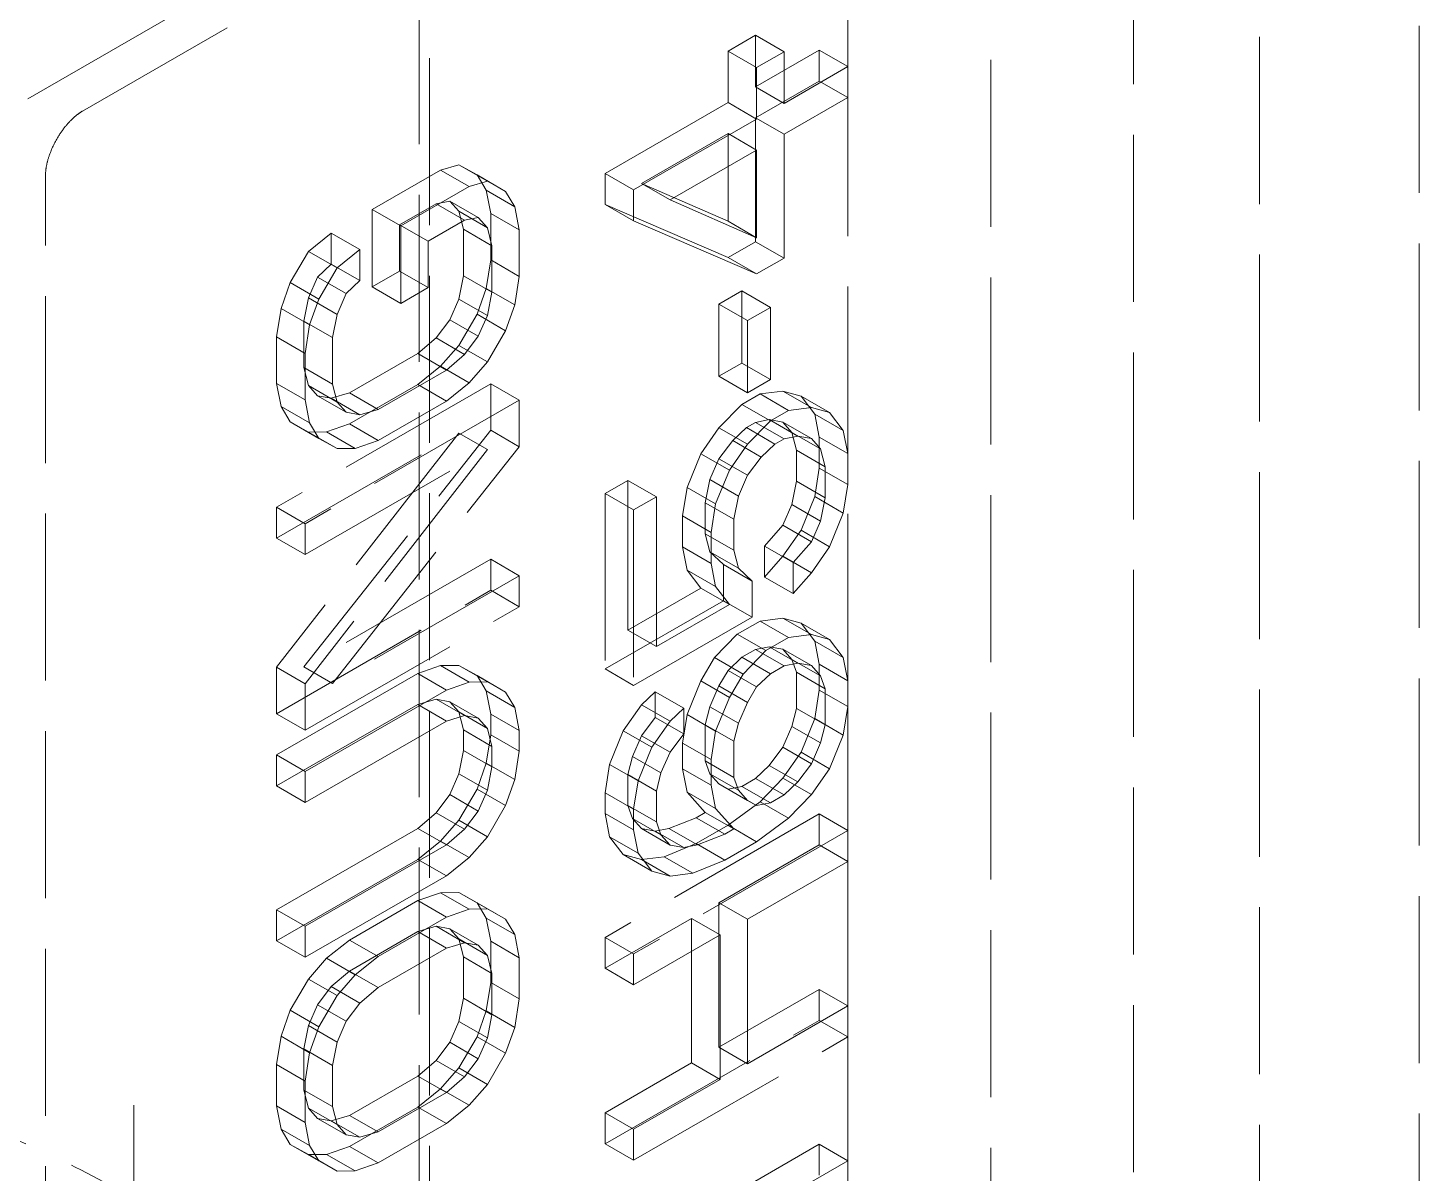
# Model space of a CAD drawing. Header units: millimetres. Extents: x 0 to 2378, y 0 to 1682.
# Drawn here: x 2107.942 to 2110.697, y 1459.729 to 1461.997 of the extents above; entities that cross this region are included whole.
import ezdxf

# ---------------------------------------------------------------- set-up
doc = ezdxf.new("R2010")
doc.units = ezdxf.units.MM
doc.header["$LTSCALE"] = 2
doc.linetypes.add('DASHED', pattern=[0.2067, 0.1654, -0.0413])
doc.layers.add('가려진 것(ISO)', color=2, linetype='DASHED', lineweight=18, true_color=0xffff00)

msp = doc.modelspace()

# ---------------------------------------------------------------- linework, layer by layer
at = {"layer": '가려진 것(ISO)'}
for p, q in [((2109.8483, 1539.4777), (2109.8483, 1413.9012)), ((2110.1312, 1414.0666), (2110.1312, 1538.6608)), ((2108.7169, 1416.5325), (2108.7169, 1529.354)), ((2109.5655, 1461.9204), (2109.5655, 1507.468)), ((2110.6968, 1454.3468), (2110.6968, 1505.0347)), ((2110.3809, 1456.4787), (2110.3809, 1465.254)), ((2108.737, 1463.6604), (2108.737, 1459.0495)), ((2107.9416, 1461.8563), (2109.8084, 1462.9313)), ((2108.0498, 1461.8322), (2109.9165, 1462.9072)), ((2109.3825, 1461.9824), (2109.3284, 1461.9512)), ((2109.3825, 1461.8802), (2109.3825, 1461.9824)), ((2109.3825, 1461.9824), (2109.4391, 1461.9498)), ((2109.3284, 1461.9512), (2109.3284, 1461.849)), ((2109.3284, 1461.9512), (2109.3849, 1461.9187)), ((2109.5089, 1461.953), (2109.3825, 1461.8802)), ((2109.4391, 1461.9498), (2109.3849, 1461.9187)), ((2109.4391, 1461.8476), (2109.4391, 1461.9498)), ((2109.5089, 1461.8917), (2109.5089, 1461.953)), ((2109.5089, 1461.953), (2109.5655, 1461.9204)), ((2109.3849, 1461.9187), (2109.3849, 1461.8165)), ((2109.5655, 1461.9204), (2109.4391, 1461.8476)), ((2109.5655, 1461.8591), (2109.5655, 1461.9204)), ((2109.3825, 1461.8189), (2109.5089, 1461.8917)), ((2109.5089, 1461.8917), (2109.5655, 1461.8591)), ((2109.3825, 1461.8802), (2109.4391, 1461.8476)), ((2109.3284, 1461.849), (2109.0846, 1461.7087)), ((2109.3284, 1461.849), (2109.3849, 1461.8165)), ((2109.4391, 1461.7863), (2109.5655, 1461.8591)), ((2109.5655, 1461.154), (2109.5655, 1461.8591)), ((2109.3849, 1461.8165), (2109.1412, 1461.6761)), ((2109.3825, 1461.5736), (2109.3825, 1461.8189)), ((2109.3825, 1461.8189), (2109.4391, 1461.7863)), ((2109.1569, 1461.689), (2109.3284, 1461.7877)), ((2109.3284, 1461.7877), (2109.3284, 1461.614)), ((2109.3284, 1461.7877), (2109.3849, 1461.7551)), ((2109.4391, 1461.5411), (2109.4391, 1461.7863)), ((2109.2134, 1461.6564), (2109.3849, 1461.7551)), ((2109.3849, 1461.7551), (2109.3849, 1461.5814)), ((2108.7952, 1461.7259), (2108.7591, 1461.7154)), ((2108.8313, 1461.7059), (2108.7952, 1461.7259)), ((2108.7952, 1461.7259), (2108.8517, 1461.6934)), ((2107.9767, 1457.2581), (2107.9767, 1461.7056)), ((2108.7591, 1461.7154), (2108.6237, 1461.6374)), ((2108.7591, 1461.7154), (2108.8156, 1461.6828)), ((2108.8493, 1461.6754), (2108.8313, 1461.7059)), ((2108.8313, 1461.7059), (2108.8878, 1461.6733)), ((2109.0846, 1461.7087), (2109.0846, 1461.6474)), ((2109.0846, 1461.7087), (2109.1412, 1461.6761)), ((2108.8156, 1461.6828), (2108.6802, 1461.6048)), ((2108.8517, 1461.6934), (2108.8156, 1461.6828)), ((2108.8584, 1461.6295), (2108.8493, 1461.6754)), ((2108.8493, 1461.6754), (2108.9059, 1461.6428)), ((2108.8878, 1461.6733), (2108.8517, 1461.6934)), ((2108.9059, 1461.6428), (2108.8878, 1461.6733)), ((2109.1412, 1461.6761), (2109.1412, 1461.6148)), ((2109.3284, 1461.614), (2109.1569, 1461.689)), ((2109.1569, 1461.689), (2109.2134, 1461.6564)), ((2108.6778, 1461.6073), (2108.75, 1461.6489)), ((2108.75, 1461.6489), (2108.7771, 1461.6542)), ((2108.75, 1461.6489), (2108.8066, 1461.6163)), ((2108.7771, 1461.6542), (2108.7952, 1461.634)), ((2108.7771, 1461.6542), (2108.8337, 1461.6216)), ((2108.9149, 1461.5969), (2108.9059, 1461.6428)), ((2109.0846, 1461.6474), (2109.3284, 1461.5425)), ((2109.0846, 1461.6474), (2109.1412, 1461.6148)), ((2109.3849, 1461.5814), (2109.2134, 1461.6564)), ((2108.6237, 1461.6374), (2108.6237, 1461.4841)), ((2108.6237, 1461.6374), (2108.6802, 1461.6048)), ((2108.7344, 1461.5747), (2108.8066, 1461.6163)), ((2108.7952, 1461.634), (2108.8042, 1461.5983)), ((2108.7952, 1461.634), (2108.8517, 1461.6014)), ((2108.8066, 1461.6163), (2108.8337, 1461.6216)), ((2108.8337, 1461.6216), (2108.8517, 1461.6014)), ((2108.8584, 1461.5375), (2108.8584, 1461.6295)), ((2108.8584, 1461.6295), (2108.9149, 1461.5969)), ((2109.1412, 1461.6148), (2109.3849, 1461.5099)), ((2109.3284, 1461.614), (2109.3849, 1461.5814)), ((2108.5424, 1461.5906), (2108.4973, 1461.5544)), ((2108.5424, 1461.5293), (2108.5424, 1461.5906)), ((2108.5424, 1461.5906), (2108.599, 1461.558)), ((2108.6778, 1461.5153), (2108.6778, 1461.6073)), ((2108.6778, 1461.6073), (2108.7344, 1461.5747)), ((2108.6802, 1461.6048), (2108.6802, 1461.4515)), ((2108.8042, 1461.5983), (2108.8042, 1461.5063)), ((2108.8042, 1461.5983), (2108.8608, 1461.5657)), ((2108.8517, 1461.6014), (2108.8608, 1461.5657)), ((2108.9149, 1461.5049), (2108.9149, 1461.5969)), ((2108.599, 1461.558), (2108.5539, 1461.5218)), ((2108.599, 1461.4967), (2108.599, 1461.558)), ((2108.7344, 1461.4827), (2108.7344, 1461.5747)), ((2108.8608, 1461.5657), (2108.8608, 1461.4737)), ((2109.3284, 1461.5425), (2109.3825, 1461.5736)), ((2109.3825, 1461.5736), (2109.4391, 1461.5411)), ((2108.4973, 1461.5544), (2108.4612, 1461.4927)), ((2108.4973, 1461.5544), (2108.5539, 1461.5218)), ((2108.8493, 1461.4812), (2108.8584, 1461.5375)), ((2108.8584, 1461.5375), (2108.9149, 1461.5049)), ((2109.3284, 1461.5425), (2109.3849, 1461.5099)), ((2109.3849, 1461.5099), (2109.4391, 1461.5411)), ((2108.4973, 1461.4624), (2108.5153, 1461.5035)), ((2108.5153, 1461.5035), (2108.5424, 1461.5293)), ((2108.5153, 1461.5035), (2108.5719, 1461.4709)), ((2108.5539, 1461.5218), (2108.5177, 1461.4602)), ((2108.5424, 1461.5293), (2108.599, 1461.4967)), ((2108.6237, 1461.4841), (2108.6778, 1461.5153)), ((2108.6778, 1461.5153), (2108.7344, 1461.4827)), ((2108.8042, 1461.5063), (2108.7952, 1461.4602)), ((2108.8042, 1461.5063), (2108.8608, 1461.4737)), ((2108.9059, 1461.4486), (2108.9149, 1461.5049)), ((2108.4612, 1461.4927), (2108.4431, 1461.4415)), ((2108.4612, 1461.4927), (2108.5177, 1461.4602)), ((2108.5719, 1461.4709), (2108.599, 1461.4967)), ((2108.6237, 1461.4841), (2108.6802, 1461.4515)), ((2108.6802, 1461.4515), (2108.7344, 1461.4827)), ((2108.8313, 1461.4299), (2108.8493, 1461.4812)), ((2108.8493, 1461.4812), (2108.9059, 1461.4486)), ((2109.3554, 1461.4763), (2109.3103, 1461.4503)), ((2109.3554, 1461.3332), (2109.3554, 1461.4763)), ((2109.3554, 1461.4763), (2109.412, 1461.4437)), ((2108.4883, 1461.4163), (2108.4973, 1461.4624)), ((2108.4973, 1461.4624), (2108.5539, 1461.4298)), ((2108.5177, 1461.4602), (2108.4997, 1461.4089)), ((2108.5539, 1461.4298), (2108.5719, 1461.4709)), ((2108.7952, 1461.4602), (2108.7771, 1461.4192)), ((2108.7952, 1461.4602), (2108.8517, 1461.4277)), ((2108.8608, 1461.4737), (2108.8517, 1461.4277)), ((2108.8878, 1461.3974), (2108.9059, 1461.4486)), ((2109.3103, 1461.4503), (2109.3103, 1461.3072)), ((2109.3103, 1461.4503), (2109.3669, 1461.4177)), ((2108.4431, 1461.4415), (2108.4341, 1461.3852)), ((2108.4431, 1461.4415), (2108.4997, 1461.4089)), ((2108.5448, 1461.3838), (2108.5539, 1461.4298)), ((2108.7952, 1461.3683), (2108.8313, 1461.4299)), ((2108.8313, 1461.4299), (2108.8878, 1461.3974)), ((2108.8517, 1461.4277), (2108.8337, 1461.3866)), ((2109.412, 1461.4437), (2109.3669, 1461.4177)), ((2109.412, 1461.3006), (2109.412, 1461.4437)), ((2108.4883, 1461.3244), (2108.4883, 1461.4163)), ((2108.4883, 1461.4163), (2108.5448, 1461.3838)), ((2108.4997, 1461.4089), (2108.4907, 1461.3526)), ((2108.7771, 1461.4192), (2108.75, 1461.3831)), ((2108.7771, 1461.4192), (2108.8337, 1461.3866)), ((2108.8517, 1461.3357), (2108.8878, 1461.3974)), ((2109.3669, 1461.4177), (2109.3669, 1461.2747)), ((2108.4341, 1461.3852), (2108.4341, 1461.2932)), ((2108.4341, 1461.3852), (2108.4907, 1461.3526)), ((2108.5448, 1461.2918), (2108.5448, 1461.3838)), ((2108.75, 1461.3831), (2108.7139, 1461.3521)), ((2108.75, 1461.3831), (2108.8066, 1461.3506)), ((2108.7591, 1461.327), (2108.7952, 1461.3683)), ((2108.7952, 1461.3683), (2108.8517, 1461.3357)), ((2108.8337, 1461.3866), (2108.8066, 1461.3506)), ((2108.4907, 1461.3526), (2108.4907, 1461.2606)), ((2108.7139, 1461.3521), (2108.5785, 1461.2742)), ((2108.7139, 1461.3521), (2108.7705, 1461.3196)), ((2108.8066, 1461.3506), (2108.7705, 1461.3196)), ((2108.4973, 1461.2887), (2108.4883, 1461.3244)), ((2108.4883, 1461.3244), (2108.5448, 1461.2918)), ((2108.7705, 1461.3196), (2108.6351, 1461.2416)), ((2108.7139, 1461.2908), (2108.7591, 1461.327)), ((2108.7591, 1461.327), (2108.8156, 1461.2945)), ((2108.8156, 1461.2945), (2108.8517, 1461.3357)), ((2109.3103, 1461.3072), (2109.3554, 1461.3332)), ((2109.3554, 1461.3332), (2109.412, 1461.3006)), ((2108.4341, 1461.2932), (2108.4431, 1461.2473)), ((2108.4341, 1461.2932), (2108.4907, 1461.2606)), ((2108.8584, 1461.2922), (2108.4341, 1461.0479)), ((2108.5153, 1461.2684), (2108.4973, 1461.2887)), ((2108.4973, 1461.2887), (2108.5539, 1461.2561)), ((2108.5539, 1461.2561), (2108.5448, 1461.2918)), ((2108.5785, 1461.2128), (2108.7139, 1461.2908)), ((2108.7139, 1461.2908), (2108.7705, 1461.2582)), ((2108.7705, 1461.2582), (2108.8156, 1461.2945)), ((2108.8584, 1461.2003), (2108.8584, 1461.2922)), ((2108.8584, 1461.2922), (2108.9149, 1461.2597)), ((2109.3103, 1461.3072), (2109.3669, 1461.2747)), ((2109.3669, 1461.2747), (2109.412, 1461.3006)), ((2108.4907, 1461.2606), (2108.4997, 1461.2147)), ((2108.9149, 1461.2597), (2108.4907, 1461.0153)), ((2108.5424, 1461.2636), (2108.5153, 1461.2684)), ((2108.5153, 1461.2684), (2108.5719, 1461.2359)), ((2108.5785, 1461.2742), (2108.5424, 1461.2636)), ((2108.5424, 1461.2636), (2108.599, 1461.231)), ((2108.5719, 1461.2359), (2108.5539, 1461.2561)), ((2108.5785, 1461.2742), (2108.6351, 1461.2416)), ((2108.6351, 1461.1803), (2108.7705, 1461.2582)), ((2108.9149, 1461.1677), (2108.9149, 1461.2597)), ((2109.3916, 1461.2723), (2109.3554, 1461.2515)), ((2109.4367, 1461.2778), (2109.3916, 1461.2723)), ((2109.3916, 1461.2723), (2109.4481, 1461.2397)), ((2109.4728, 1461.2679), (2109.4367, 1461.2778)), ((2109.4367, 1461.2778), (2109.4933, 1461.2452)), ((2109.4999, 1461.2324), (2109.4728, 1461.2679)), ((2109.4728, 1461.2679), (2109.5294, 1461.2354)), ((2108.4431, 1461.2473), (2108.4612, 1461.2168)), ((2108.4431, 1461.2473), (2108.4997, 1461.2147)), ((2108.599, 1461.231), (2108.5719, 1461.2359)), ((2108.6351, 1461.2416), (2108.599, 1461.231)), ((2109.3554, 1461.2515), (2109.3103, 1461.205)), ((2109.3554, 1461.2515), (2109.412, 1461.2189)), ((2109.4481, 1461.2397), (2109.412, 1461.2189)), ((2109.4933, 1461.2452), (2109.4481, 1461.2397)), ((2109.5294, 1461.2354), (2109.4933, 1461.2452)), ((2109.5089, 1461.1865), (2109.4999, 1461.2324)), ((2109.4999, 1461.2324), (2109.5564, 1461.1999)), ((2109.5564, 1461.1999), (2109.5294, 1461.2354)), ((2108.4612, 1461.2168), (2108.4973, 1461.1967)), ((2108.4612, 1461.2168), (2108.5177, 1461.1842)), ((2108.4883, 1460.7317), (2108.8584, 1461.2003)), ((2108.4997, 1461.2147), (2108.5177, 1461.1842)), ((2108.5334, 1461.1971), (2108.5785, 1461.2128)), ((2108.5785, 1461.2128), (2108.6351, 1461.1803)), ((2108.8584, 1461.2003), (2108.9149, 1461.1677)), ((2109.3103, 1461.205), (2109.2742, 1461.1536)), ((2109.3103, 1461.205), (2109.3669, 1461.1725)), ((2109.3374, 1461.1798), (2109.3645, 1461.2056)), ((2109.3645, 1461.2056), (2109.3825, 1461.216)), ((2109.3645, 1461.2056), (2109.421, 1461.173)), ((2109.412, 1461.2189), (2109.3669, 1461.1725)), ((2109.3825, 1461.216), (2109.4096, 1461.2213)), ((2109.3825, 1461.216), (2109.4391, 1461.1834)), ((2109.4096, 1461.2213), (2109.4367, 1461.2165)), ((2109.4096, 1461.2213), (2109.4662, 1461.1888)), ((2109.4367, 1461.2165), (2109.4547, 1461.1962)), ((2109.4367, 1461.2165), (2109.4933, 1461.1839)), ((2109.5655, 1461.154), (2109.5564, 1461.1999)), ((2108.7952, 1461.1945), (2108.4341, 1460.7311)), ((2108.4341, 1460.9866), (2108.7952, 1461.1945)), ((2108.4973, 1461.1967), (2108.5334, 1461.1971)), ((2108.4973, 1461.1967), (2108.5539, 1461.1641)), ((2108.5177, 1461.1842), (2108.5539, 1461.1641)), ((2108.5334, 1461.1971), (2108.59, 1461.1645)), ((2108.59, 1461.1645), (2108.6351, 1461.1803)), ((2108.7952, 1461.1945), (2108.8517, 1461.162)), ((2109.3103, 1461.1437), (2109.3374, 1461.1798)), ((2109.3669, 1461.1725), (2109.3308, 1461.121)), ((2109.3374, 1461.1798), (2109.394, 1461.1472)), ((2109.394, 1461.1472), (2109.421, 1461.173)), ((2109.421, 1461.173), (2109.4391, 1461.1834)), ((2109.4391, 1461.1834), (2109.4662, 1461.1888)), ((2109.4547, 1461.1962), (2109.4638, 1461.1606)), ((2109.4547, 1461.1962), (2109.5113, 1461.1637)), ((2109.4662, 1461.1888), (2109.4933, 1461.1839)), ((2109.4933, 1461.1839), (2109.5113, 1461.1637)), ((2109.5089, 1461.1252), (2109.5089, 1461.1865)), ((2109.5089, 1461.1865), (2109.5655, 1461.154)), ((2108.4907, 1460.954), (2108.8517, 1461.162)), ((2108.8517, 1461.162), (2108.4907, 1460.6985)), ((2108.5448, 1460.6991), (2108.9149, 1461.1677)), ((2108.5539, 1461.1641), (2108.59, 1461.1645)), ((2109.2742, 1461.1536), (2109.2471, 1461.0869)), ((2109.2742, 1461.1536), (2109.3308, 1461.121)), ((2109.3669, 1461.1111), (2109.394, 1461.1472)), ((2109.4638, 1461.1606), (2109.4638, 1461.0992)), ((2109.4638, 1461.1606), (2109.5203, 1461.128)), ((2109.5113, 1461.1637), (2109.5203, 1461.128)), ((2109.5655, 1461.0927), (2109.5655, 1461.154)), ((2109.2923, 1461.1027), (2109.3103, 1461.1437)), ((2109.3308, 1461.121), (2109.3037, 1461.0543)), ((2109.3103, 1461.1437), (2109.3669, 1461.1111)), ((2109.4999, 1461.0689), (2109.5089, 1461.1252)), ((2109.5089, 1461.1252), (2109.5655, 1461.0927)), ((2109.5203, 1461.128), (2109.5203, 1461.0667)), ((2109.1298, 1461.1011), (2109.0846, 1461.0751)), ((2109.1298, 1460.8047), (2109.1298, 1461.1011)), ((2109.1298, 1461.1011), (2109.1863, 1461.0685)), ((2109.2832, 1461.0566), (2109.2923, 1461.1027)), ((2109.2923, 1461.1027), (2109.3488, 1461.0701)), ((2109.3488, 1461.0701), (2109.3669, 1461.1111)), ((2109.4638, 1461.0992), (2109.4547, 1461.0532)), ((2109.4638, 1461.0992), (2109.5203, 1461.0667)), ((2109.5564, 1461.0364), (2109.5655, 1461.0927)), ((2109.5655, 1460.7043), (2109.5655, 1461.0927)), ((2109.0846, 1461.0751), (2109.0846, 1460.7276)), ((2109.0846, 1461.0751), (2109.1412, 1461.0425)), ((2109.1863, 1461.0685), (2109.1412, 1461.0425)), ((2109.1863, 1460.7721), (2109.1863, 1461.0685)), ((2109.2471, 1461.0869), (2109.2381, 1461.0306)), ((2109.2471, 1461.0869), (2109.3037, 1461.0543)), ((2109.3398, 1461.024), (2109.3488, 1461.0701)), ((2109.4728, 1461.0022), (2109.4999, 1461.0689)), ((2109.4999, 1461.0689), (2109.5564, 1461.0364)), ((2109.5203, 1461.0667), (2109.5113, 1461.0206)), ((2108.4341, 1461.0479), (2108.4341, 1460.9866)), ((2108.4341, 1461.0479), (2108.4907, 1461.0153)), ((2109.1412, 1461.0425), (2109.1412, 1460.695)), ((2109.2832, 1460.9953), (2109.2832, 1461.0566)), ((2109.2832, 1461.0566), (2109.3398, 1461.024)), ((2109.3037, 1461.0543), (2109.2947, 1460.998)), ((2109.4547, 1461.0532), (2109.4367, 1461.0121)), ((2109.4547, 1461.0532), (2109.5113, 1461.0206)), ((2109.5294, 1460.9697), (2109.5564, 1461.0364)), ((2108.4907, 1461.0153), (2108.4907, 1460.954)), ((2109.2381, 1461.0306), (2109.2381, 1460.9693)), ((2109.2381, 1461.0306), (2109.2947, 1460.998)), ((2109.3398, 1460.9627), (2109.3398, 1461.024)), ((2109.4367, 1461.0121), (2109.4006, 1460.9709)), ((2109.4367, 1461.0121), (2109.4933, 1460.9795)), ((2109.5113, 1461.0206), (2109.4933, 1460.9795)), ((2108.4341, 1460.9866), (2108.4907, 1460.954)), ((2109.2923, 1460.9596), (2109.2832, 1460.9953)), ((2109.2832, 1460.9953), (2109.3398, 1460.9627)), ((2109.2947, 1460.998), (2109.2947, 1460.9367)), ((2109.4367, 1460.9508), (2109.4728, 1461.0022)), ((2109.4933, 1460.9795), (2109.4571, 1460.9383)), ((2109.4728, 1461.0022), (2109.5294, 1460.9697)), ((2109.2381, 1460.9693), (2109.2471, 1460.9234)), ((2109.2381, 1460.9693), (2109.2947, 1460.9367)), ((2109.3193, 1460.9343), (2109.2923, 1460.9596)), ((2109.2923, 1460.9596), (2109.3488, 1460.927)), ((2109.3488, 1460.927), (2109.3398, 1460.9627)), ((2109.4006, 1460.9709), (2109.4006, 1460.9096)), ((2109.4006, 1460.9709), (2109.4571, 1460.9383)), ((2109.4933, 1460.9182), (2109.5294, 1460.9697)), ((2108.8584, 1460.9448), (2108.4883, 1460.7317)), ((2108.8584, 1460.8835), (2108.8584, 1460.9448)), ((2108.8584, 1460.9448), (2108.9149, 1460.9122)), ((2109.2947, 1460.9367), (2109.3037, 1460.8908)), ((2109.3193, 1460.8628), (2109.3193, 1460.9343)), ((2109.3193, 1460.9343), (2109.3759, 1460.9017)), ((2109.3759, 1460.9017), (2109.3488, 1460.927)), ((2109.4006, 1460.9096), (2109.4367, 1460.9508)), ((2109.4367, 1460.9508), (2109.4933, 1460.9182)), ((2109.4571, 1460.9383), (2109.4571, 1460.877)), ((2108.9149, 1460.9122), (2108.5448, 1460.6991)), ((2108.9149, 1460.8509), (2108.9149, 1460.9122)), ((2109.2471, 1460.9234), (2109.2742, 1460.8879)), ((2109.2471, 1460.9234), (2109.3037, 1460.8908)), ((2109.3759, 1460.8302), (2109.3759, 1460.9017)), ((2109.4006, 1460.9096), (2109.4571, 1460.877)), ((2109.4571, 1460.877), (2109.4933, 1460.9182)), ((2108.4341, 1460.6391), (2108.8584, 1460.8835)), ((2108.8584, 1460.8835), (2108.9149, 1460.8509)), ((2109.2742, 1460.8879), (2109.1298, 1460.8047)), ((2109.2742, 1460.8879), (2109.3308, 1460.8553)), ((2109.3037, 1460.8908), (2109.3308, 1460.8553)), ((2108.4907, 1460.6066), (2108.9149, 1460.8509)), ((2109.0846, 1460.7276), (2109.3193, 1460.8628)), ((2109.3308, 1460.8553), (2109.1863, 1460.7721)), ((2109.3193, 1460.8628), (2109.3759, 1460.8302)), ((2109.1412, 1460.695), (2109.3759, 1460.8302)), ((2109.3916, 1460.8226), (2109.3464, 1460.7966)), ((2109.4367, 1460.8282), (2109.3916, 1460.8226)), ((2109.3916, 1460.8226), (2109.4481, 1460.79)), ((2109.4728, 1460.8183), (2109.4367, 1460.8282)), ((2109.4367, 1460.8282), (2109.4933, 1460.7956)), ((2109.4999, 1460.7828), (2109.4728, 1460.8183)), ((2109.4728, 1460.8183), (2109.5294, 1460.7857)), ((2109.1298, 1460.8047), (2109.1863, 1460.7721)), ((2109.3464, 1460.7966), (2109.3013, 1460.7502)), ((2109.3464, 1460.7966), (2109.403, 1460.764)), ((2109.4481, 1460.79), (2109.403, 1460.764)), ((2109.4933, 1460.7956), (2109.4481, 1460.79)), ((2109.5294, 1460.7857), (2109.4933, 1460.7956)), ((2109.3554, 1460.7507), (2109.3825, 1460.7663)), ((2109.403, 1460.764), (2109.3579, 1460.7176)), ((2109.3825, 1460.7663), (2109.4096, 1460.7717)), ((2109.3825, 1460.7663), (2109.4391, 1460.7337)), ((2109.4096, 1460.7717), (2109.4367, 1460.7668)), ((2109.4096, 1460.7717), (2109.4662, 1460.7391)), ((2109.4367, 1460.7668), (2109.4547, 1460.7466)), ((2109.4367, 1460.7668), (2109.4933, 1460.7343)), ((2109.5089, 1460.7369), (2109.4999, 1460.7828)), ((2109.4999, 1460.7828), (2109.5564, 1460.7502)), ((2109.5564, 1460.7502), (2109.5294, 1460.7857)), ((2108.4341, 1460.7311), (2108.4341, 1460.6391)), ((2108.4341, 1460.7311), (2108.4907, 1460.6985)), ((2108.4883, 1460.7317), (2108.5448, 1460.6991)), ((2108.7591, 1460.7343), (2108.7139, 1460.7185)), ((2108.7952, 1460.7347), (2108.7591, 1460.7343)), ((2108.7591, 1460.7343), (2108.8156, 1460.7017)), ((2108.8313, 1460.7146), (2108.7952, 1460.7347)), ((2108.7952, 1460.7347), (2108.8517, 1460.7021)), ((2109.3013, 1460.7502), (2109.2742, 1460.7039)), ((2109.3013, 1460.7502), (2109.3579, 1460.7176)), ((2109.3284, 1460.7249), (2109.3554, 1460.7507)), ((2109.3554, 1460.7507), (2109.412, 1460.7181)), ((2109.412, 1460.7181), (2109.4391, 1460.7337)), ((2109.4391, 1460.7337), (2109.4662, 1460.7391)), ((2109.4547, 1460.7466), (2109.4638, 1460.7211)), ((2109.4547, 1460.7466), (2109.5113, 1460.714)), ((2109.4662, 1460.7391), (2109.4933, 1460.7343)), ((2109.4933, 1460.7343), (2109.5113, 1460.714)), ((2109.5089, 1460.6858), (2109.5089, 1460.7369)), ((2109.5089, 1460.7369), (2109.5655, 1460.7043)), ((2109.5655, 1460.7043), (2109.5564, 1460.7502)), ((2108.7139, 1460.7185), (2108.4341, 1460.5574)), ((2108.7139, 1460.7185), (2108.7705, 1460.686)), ((2108.8493, 1460.6841), (2108.8313, 1460.7146)), ((2108.8313, 1460.7146), (2108.8878, 1460.682)), ((2109.0846, 1460.7276), (2109.1412, 1460.695)), ((2109.2742, 1460.7039), (2109.2471, 1460.6372)), ((2109.2742, 1460.7039), (2109.3308, 1460.6714)), ((2109.3103, 1460.6941), (2109.3284, 1460.7249)), ((2109.3284, 1460.7249), (2109.3849, 1460.6923)), ((2109.3579, 1460.7176), (2109.3308, 1460.6714)), ((2109.3849, 1460.6923), (2109.412, 1460.7181)), ((2109.4638, 1460.7211), (2109.4638, 1460.6496)), ((2109.4638, 1460.7211), (2109.5203, 1460.6885)), ((2109.5113, 1460.714), (2109.5203, 1460.6885)), ((2109.5655, 1460.6532), (2109.5655, 1460.7043)), ((2108.4907, 1460.6985), (2108.4907, 1460.6066)), ((2108.7705, 1460.686), (2108.4907, 1460.5248)), ((2108.8156, 1460.7017), (2108.7705, 1460.686)), ((2108.8517, 1460.7021), (2108.8156, 1460.7017)), ((2108.8584, 1460.6382), (2108.8493, 1460.6841)), ((2108.8493, 1460.6841), (2108.9059, 1460.6515)), ((2108.8878, 1460.682), (2108.8517, 1460.7021)), ((2108.9059, 1460.6515), (2108.8878, 1460.682)), ((2109.1839, 1460.6826), (2109.1569, 1460.6568)), ((2109.1839, 1460.6315), (2109.1839, 1460.6826)), ((2109.1839, 1460.6826), (2109.2405, 1460.65)), ((2109.2923, 1460.653), (2109.3103, 1460.6941)), ((2109.3103, 1460.6941), (2109.3669, 1460.6615)), ((2109.3669, 1460.6615), (2109.3849, 1460.6923)), ((2109.4999, 1460.6295), (2109.5089, 1460.6858)), ((2109.5089, 1460.6858), (2109.5655, 1460.6532)), ((2109.5203, 1460.6885), (2109.5203, 1460.617)), ((2108.4341, 1460.4961), (2108.7139, 1460.6572)), ((2108.7139, 1460.6572), (2108.75, 1460.6678)), ((2108.7139, 1460.6572), (2108.7705, 1460.6246)), ((2108.75, 1460.6678), (2108.7771, 1460.6629)), ((2108.75, 1460.6678), (2108.8066, 1460.6352)), ((2108.7771, 1460.6629), (2108.7952, 1460.6427)), ((2108.7771, 1460.6629), (2108.8337, 1460.6304)), ((2108.9149, 1460.6056), (2108.9059, 1460.6515)), ((2109.1569, 1460.6568), (2109.1207, 1460.6053)), ((2109.1569, 1460.6568), (2109.2134, 1460.6242)), ((2109.2405, 1460.65), (2109.2134, 1460.6242)), ((2109.2405, 1460.5989), (2109.2405, 1460.65)), ((2109.2832, 1460.6172), (2109.2923, 1460.653)), ((2109.2923, 1460.653), (2109.3488, 1460.6204)), ((2109.3308, 1460.6714), (2109.3037, 1460.6047)), ((2109.3488, 1460.6204), (2109.3669, 1460.6615)), ((2109.4638, 1460.6496), (2109.4547, 1460.6137)), ((2109.4638, 1460.6496), (2109.5203, 1460.617)), ((2109.5564, 1460.5969), (2109.5655, 1460.6532)), ((2109.5655, 1460.408), (2109.5655, 1460.6532)), ((2108.4341, 1460.6391), (2108.4907, 1460.6066)), ((2108.4907, 1460.4635), (2108.7705, 1460.6246)), ((2108.7705, 1460.6246), (2108.8066, 1460.6352)), ((2108.7952, 1460.6427), (2108.8042, 1460.607)), ((2108.7952, 1460.6427), (2108.8517, 1460.6101)), ((2108.8066, 1460.6352), (2108.8337, 1460.6304)), ((2108.8337, 1460.6304), (2108.8517, 1460.6101)), ((2108.8584, 1460.5973), (2108.8584, 1460.6382)), ((2108.8584, 1460.6382), (2108.9149, 1460.6056)), ((2109.1569, 1460.5955), (2109.1839, 1460.6315)), ((2109.2134, 1460.6242), (2109.1773, 1460.5728)), ((2109.1839, 1460.6315), (2109.2405, 1460.5989)), ((2109.2471, 1460.6372), (2109.2381, 1460.5809)), ((2109.2471, 1460.6372), (2109.3037, 1460.6047)), ((2109.4728, 1460.5628), (2109.4999, 1460.6295)), ((2109.4999, 1460.6295), (2109.5564, 1460.5969)), ((2108.8042, 1460.607), (2108.8042, 1460.5661)), ((2108.8042, 1460.607), (2108.8608, 1460.5744)), ((2108.8493, 1460.541), (2108.8584, 1460.5973)), ((2108.8517, 1460.6101), (2108.8608, 1460.5744)), ((2108.8584, 1460.5973), (2108.9149, 1460.5647)), ((2108.9149, 1460.5647), (2108.9149, 1460.6056)), ((2109.1207, 1460.6053), (2109.0937, 1460.5387)), ((2109.1207, 1460.6053), (2109.1773, 1460.5728)), ((2109.1388, 1460.5544), (2109.1569, 1460.5955)), ((2109.1569, 1460.5955), (2109.2134, 1460.5629)), ((2109.2134, 1460.5629), (2109.2405, 1460.5989)), ((2109.2832, 1460.5456), (2109.2832, 1460.6172)), ((2109.2832, 1460.6172), (2109.3398, 1460.5846)), ((2109.3037, 1460.6047), (2109.2947, 1460.5484)), ((2109.3398, 1460.5846), (2109.3488, 1460.6204)), ((2109.4547, 1460.6137), (2109.4367, 1460.5727)), ((2109.4547, 1460.6137), (2109.5113, 1460.5812)), ((2109.5203, 1460.617), (2109.5113, 1460.5812)), ((2109.5294, 1460.5302), (2109.5564, 1460.5969)), ((2108.8042, 1460.5661), (2108.7952, 1460.5201)), ((2108.8042, 1460.5661), (2108.8608, 1460.5336)), ((2108.8608, 1460.5744), (2108.8608, 1460.5336)), ((2109.1773, 1460.5728), (2109.1502, 1460.5061)), ((2109.2381, 1460.5809), (2109.2381, 1460.5299)), ((2109.2381, 1460.5809), (2109.2947, 1460.5484)), ((2109.3398, 1460.513), (2109.3398, 1460.5846)), ((2109.4367, 1460.5727), (2109.4096, 1460.5366)), ((2109.4367, 1460.5727), (2109.4933, 1460.5401)), ((2109.5113, 1460.5812), (2109.4933, 1460.5401)), ((2108.4341, 1460.5574), (2108.4341, 1460.4961)), ((2108.4341, 1460.5574), (2108.4907, 1460.5248)), ((2108.8313, 1460.4898), (2108.8493, 1460.541)), ((2108.8493, 1460.541), (2108.9059, 1460.5085)), ((2108.9059, 1460.5085), (2108.9149, 1460.5647)), ((2109.0937, 1460.5387), (2109.0846, 1460.4824)), ((2109.0937, 1460.5387), (2109.1502, 1460.5061)), ((2109.1298, 1460.5186), (2109.1388, 1460.5544)), ((2109.1388, 1460.5544), (2109.1954, 1460.5219)), ((2109.1954, 1460.5219), (2109.2134, 1460.5629)), ((2109.2923, 1460.5202), (2109.2832, 1460.5456)), ((2109.2832, 1460.5456), (2109.3398, 1460.513)), ((2109.2947, 1460.5484), (2109.2947, 1460.4973)), ((2109.4367, 1460.5114), (2109.4728, 1460.5628)), ((2109.4933, 1460.5401), (2109.4662, 1460.5041)), ((2109.4728, 1460.5628), (2109.5294, 1460.5302)), ((2108.4907, 1460.5248), (2108.4907, 1460.4635)), ((2108.7952, 1460.5201), (2108.7771, 1460.479)), ((2108.7952, 1460.5201), (2108.8517, 1460.4875)), ((2108.8608, 1460.5336), (2108.8517, 1460.4875)), ((2109.1298, 1460.4573), (2109.1298, 1460.5186)), ((2109.1298, 1460.5186), (2109.1863, 1460.486)), ((2109.1863, 1460.486), (2109.1954, 1460.5219)), ((2109.2381, 1460.5299), (2109.2471, 1460.484)), ((2109.2381, 1460.5299), (2109.2947, 1460.4973)), ((2109.3103, 1460.4999), (2109.2923, 1460.5202)), ((2109.2923, 1460.5202), (2109.3488, 1460.4876)), ((2109.3488, 1460.4876), (2109.3398, 1460.513)), ((2109.3825, 1460.5108), (2109.3554, 1460.4952)), ((2109.4096, 1460.5366), (2109.3825, 1460.5108)), ((2109.3825, 1460.5108), (2109.4391, 1460.4783)), ((2109.3916, 1460.4649), (2109.4367, 1460.5114)), ((2109.4096, 1460.5366), (2109.4662, 1460.5041)), ((2109.4367, 1460.5114), (2109.4933, 1460.4788)), ((2109.4933, 1460.4788), (2109.5294, 1460.5302)), ((2108.4341, 1460.4961), (2108.4907, 1460.4635)), ((2108.7952, 1460.4281), (2108.8313, 1460.4898)), ((2108.8313, 1460.4898), (2108.8878, 1460.4572)), ((2108.8517, 1460.4875), (2108.8337, 1460.4464)), ((2108.8878, 1460.4572), (2108.9059, 1460.5085)), ((2109.1502, 1460.5061), (2109.1412, 1460.4498)), ((2109.1863, 1460.4247), (2109.1863, 1460.486)), ((2109.2471, 1460.484), (2109.2832, 1460.4434)), ((2109.2471, 1460.484), (2109.3037, 1460.4514)), ((2109.2947, 1460.4973), (2109.3037, 1460.4514)), ((2109.3284, 1460.4899), (2109.3103, 1460.4999)), ((2109.3103, 1460.4999), (2109.3669, 1460.4673)), ((2109.3554, 1460.4952), (2109.3284, 1460.4899)), ((2109.3284, 1460.4899), (2109.3849, 1460.4573)), ((2109.3669, 1460.4673), (2109.3488, 1460.4876)), ((2109.3554, 1460.4952), (2109.412, 1460.4627)), ((2109.4662, 1460.5041), (2109.4391, 1460.4783)), ((2108.7771, 1460.479), (2108.75, 1460.443)), ((2108.7771, 1460.479), (2108.8337, 1460.4464)), ((2108.8517, 1460.3955), (2108.8878, 1460.4572)), ((2109.0846, 1460.4824), (2109.0846, 1460.4415)), ((2109.0846, 1460.4824), (2109.1412, 1460.4498)), ((2109.1388, 1460.4318), (2109.1298, 1460.4573)), ((2109.1298, 1460.4573), (2109.1863, 1460.4247)), ((2109.3284, 1460.4183), (2109.3916, 1460.4649)), ((2109.3849, 1460.4573), (2109.3669, 1460.4673)), ((2109.412, 1460.4627), (2109.3849, 1460.4573)), ((2109.3916, 1460.4649), (2109.4481, 1460.4324)), ((2109.4391, 1460.4783), (2109.412, 1460.4627)), ((2109.4481, 1460.4324), (2109.4933, 1460.4788)), ((2108.75, 1460.443), (2108.7139, 1460.412)), ((2108.75, 1460.443), (2108.8066, 1460.4104)), ((2108.7591, 1460.3869), (2108.7952, 1460.4281)), ((2108.7952, 1460.4281), (2108.8517, 1460.3955)), ((2108.8337, 1460.4464), (2108.8066, 1460.4104)), ((2109.0846, 1460.4415), (2109.0937, 1460.3956)), ((2109.0846, 1460.4415), (2109.1412, 1460.4089)), ((2109.5089, 1460.4405), (2109.0846, 1460.1962)), ((2109.1569, 1460.4115), (2109.1388, 1460.4318)), ((2109.1388, 1460.4318), (2109.1954, 1460.3992)), ((2109.1412, 1460.4498), (2109.1412, 1460.4089)), ((2109.2652, 1460.433), (2109.211, 1460.4121)), ((2109.2832, 1460.4434), (2109.2652, 1460.433)), ((2109.2652, 1460.433), (2109.3217, 1460.4005)), ((2109.2832, 1460.4434), (2109.3398, 1460.4109)), ((2109.3037, 1460.4514), (2109.3398, 1460.4109)), ((2109.3849, 1460.3857), (2109.4481, 1460.4324)), ((2109.5089, 1460.3792), (2109.5089, 1460.4405)), ((2109.5089, 1460.4405), (2109.5655, 1460.408)), ((2108.7139, 1460.412), (2108.4341, 1460.2508)), ((2108.7139, 1460.412), (2108.7705, 1460.3794)), ((2108.8066, 1460.4104), (2108.7705, 1460.3794)), ((2109.1412, 1460.4089), (2109.1502, 1460.363)), ((2109.5655, 1460.408), (2109.1412, 1460.1636)), ((2109.1839, 1460.4067), (2109.1569, 1460.4115)), ((2109.1569, 1460.4115), (2109.2134, 1460.379)), ((2109.211, 1460.4121), (2109.1839, 1460.4067)), ((2109.1839, 1460.4067), (2109.2405, 1460.3741)), ((2109.1954, 1460.3992), (2109.1863, 1460.4247)), ((2109.211, 1460.4121), (2109.2676, 1460.3795)), ((2109.2652, 1460.3819), (2109.3284, 1460.4183)), ((2109.3217, 1460.4005), (2109.2676, 1460.3795)), ((2109.3398, 1460.4109), (2109.3217, 1460.4005)), ((2109.3284, 1460.4183), (2109.3849, 1460.3857)), ((2109.5655, 1460.3466), (2109.5655, 1460.408)), ((2108.7705, 1460.3794), (2108.4907, 1460.2182)), ((2108.7139, 1460.3506), (2108.7591, 1460.3869)), ((2108.7591, 1460.3869), (2108.8156, 1460.3543)), ((2108.8156, 1460.3543), (2108.8517, 1460.3955)), ((2109.0937, 1460.3956), (2109.1207, 1460.3601)), ((2109.0937, 1460.3956), (2109.1502, 1460.363)), ((2109.2134, 1460.379), (2109.1954, 1460.3992)), ((2109.202, 1460.3558), (2109.2652, 1460.3819)), ((2109.2405, 1460.3741), (2109.2134, 1460.379)), ((2109.2676, 1460.3795), (2109.2405, 1460.3741)), ((2109.2652, 1460.3819), (2109.3217, 1460.3494)), ((2109.3103, 1460.2649), (2109.5089, 1460.3792)), ((2109.3217, 1460.3494), (2109.3849, 1460.3857)), ((2109.5089, 1460.3792), (2109.5655, 1460.3466)), ((2108.4341, 1460.1895), (2108.7139, 1460.3506)), ((2108.7139, 1460.3506), (2108.7705, 1460.3181)), ((2108.7705, 1460.3181), (2108.8156, 1460.3543)), ((2109.1207, 1460.3601), (2109.1569, 1460.3502)), ((2109.1207, 1460.3601), (2109.1773, 1460.3275)), ((2109.1502, 1460.363), (2109.1773, 1460.3275)), ((2109.1569, 1460.3502), (2109.202, 1460.3558)), ((2109.1569, 1460.3502), (2109.2134, 1460.3176)), ((2109.202, 1460.3558), (2109.2586, 1460.3232)), ((2109.2586, 1460.3232), (2109.3217, 1460.3494)), ((2109.3669, 1460.2323), (2109.5655, 1460.3466)), ((2109.5655, 1460.0605), (2109.5655, 1460.3466)), ((2108.4907, 1460.1569), (2108.7705, 1460.3181)), ((2109.1773, 1460.3275), (2109.2134, 1460.3176)), ((2109.2134, 1460.3176), (2109.2586, 1460.3232)), ((2108.7139, 1460.2689), (2108.5785, 1460.1909)), ((2108.7591, 1460.2847), (2108.7139, 1460.2689)), ((2108.7139, 1460.2689), (2108.7705, 1460.2363)), ((2108.7952, 1460.285), (2108.7591, 1460.2847)), ((2108.7591, 1460.2847), (2108.8156, 1460.2521)), ((2108.8313, 1460.2649), (2108.7952, 1460.285)), ((2108.7952, 1460.285), (2108.8517, 1460.2524)), ((2108.8493, 1460.2344), (2108.8313, 1460.2649)), ((2108.8313, 1460.2649), (2108.8878, 1460.2324)), ((2109.3103, 1459.9787), (2109.3103, 1460.2649)), ((2109.3103, 1460.2649), (2109.3669, 1460.2323)), ((2108.4341, 1460.2508), (2108.4341, 1460.1895)), ((2108.4341, 1460.2508), (2108.4907, 1460.2182)), ((2108.7705, 1460.2363), (2108.6351, 1460.1583)), ((2108.8156, 1460.2521), (2108.7705, 1460.2363)), ((2108.8517, 1460.2524), (2108.8156, 1460.2521)), ((2108.8878, 1460.2324), (2108.8517, 1460.2524)), ((2108.4907, 1460.2182), (2108.4907, 1460.1569)), ((2108.7139, 1460.2076), (2108.75, 1460.2181)), ((2108.75, 1460.2181), (2108.7771, 1460.2133)), ((2108.75, 1460.2181), (2108.8066, 1460.1856)), ((2108.7771, 1460.2133), (2108.7952, 1460.193)), ((2108.7771, 1460.2133), (2108.8337, 1460.1807)), ((2108.8584, 1460.1885), (2108.8493, 1460.2344)), ((2108.8493, 1460.2344), (2108.9059, 1460.2019)), ((2108.9059, 1460.2019), (2108.8878, 1460.2324)), ((2109.0846, 1460.1349), (2109.2561, 1460.2337)), ((2109.2561, 1460.2337), (2109.2561, 1459.9475)), ((2109.2561, 1460.2337), (2109.3127, 1460.2011)), ((2109.3669, 1459.9461), (2109.3669, 1460.2323)), ((2108.4341, 1460.1895), (2108.4907, 1460.1569)), ((2108.5785, 1460.1909), (2108.5334, 1460.1547)), ((2108.5785, 1460.1296), (2108.7139, 1460.2076)), ((2108.5785, 1460.1909), (2108.6351, 1460.1583)), ((2108.7139, 1460.2076), (2108.7705, 1460.175)), ((2108.7705, 1460.175), (2108.8066, 1460.1856)), ((2108.7952, 1460.193), (2108.8042, 1460.1574)), ((2108.7952, 1460.193), (2108.8517, 1460.1605)), ((2108.8066, 1460.1856), (2108.8337, 1460.1807)), ((2108.8337, 1460.1807), (2108.8517, 1460.1605)), ((2108.8584, 1460.1068), (2108.8584, 1460.1885)), ((2108.8584, 1460.1885), (2108.9149, 1460.156)), ((2108.9149, 1460.156), (2108.9059, 1460.2019)), ((2109.0846, 1460.1962), (2109.0846, 1460.1349)), ((2109.0846, 1460.1962), (2109.1412, 1460.1636)), ((2109.1412, 1460.1023), (2109.3127, 1460.2011)), ((2109.3127, 1460.2011), (2109.3127, 1459.915)), ((2108.5334, 1460.1547), (2108.4973, 1460.1135)), ((2108.5334, 1460.1547), (2108.59, 1460.1221)), ((2108.6351, 1460.1583), (2108.59, 1460.1221)), ((2108.6351, 1460.097), (2108.7705, 1460.175)), ((2108.8042, 1460.1574), (2108.8042, 1460.0756)), ((2108.8042, 1460.1574), (2108.8608, 1460.1248)), ((2108.8517, 1460.1605), (2108.8608, 1460.1248)), ((2108.9149, 1460.0742), (2108.9149, 1460.156)), ((2109.1412, 1460.1636), (2109.1412, 1460.1023)), ((2108.5424, 1460.0986), (2108.5785, 1460.1296)), ((2108.5785, 1460.1296), (2108.6351, 1460.097)), ((2109.0846, 1460.1349), (2109.1412, 1460.1023)), ((2108.4973, 1460.1135), (2108.4612, 1460.0518)), ((2108.4973, 1460.1135), (2108.5539, 1460.0809)), ((2108.5153, 1460.0625), (2108.5424, 1460.0986)), ((2108.5424, 1460.0986), (2108.599, 1460.066)), ((2108.59, 1460.1221), (2108.5539, 1460.0809)), ((2108.8493, 1460.0505), (2108.8584, 1460.1068)), ((2108.8584, 1460.1068), (2108.9149, 1460.0742)), ((2108.8608, 1460.1248), (2108.8608, 1460.043)), ((2108.5539, 1460.0809), (2108.5177, 1460.0192)), ((2108.599, 1460.066), (2108.6351, 1460.097)), ((2108.8042, 1460.0756), (2108.7952, 1460.0295)), ((2108.8042, 1460.0756), (2108.8608, 1460.043)), ((2108.9059, 1460.0179), (2108.9149, 1460.0742)), ((2109.5089, 1460.0931), (2109.3103, 1459.9787)), ((2109.5089, 1460.0318), (2109.5089, 1460.0931)), ((2109.5089, 1460.0931), (2109.5655, 1460.0605)), ((2108.4612, 1460.0518), (2108.4431, 1460.0005)), ((2108.4612, 1460.0518), (2108.5177, 1460.0192)), ((2108.4973, 1460.0215), (2108.5153, 1460.0625)), ((2108.5153, 1460.0625), (2108.5719, 1460.03)), ((2108.5719, 1460.03), (2108.599, 1460.066)), ((2108.8313, 1459.9992), (2108.8493, 1460.0505)), ((2108.8493, 1460.0505), (2108.9059, 1460.0179)), ((2108.8608, 1460.043), (2108.8517, 1459.997)), ((2109.5655, 1460.0605), (2109.3669, 1459.9461)), ((2109.5655, 1459.9992), (2109.5655, 1460.0605)), ((2108.4883, 1459.9754), (2108.4973, 1460.0215)), ((2108.4973, 1460.0215), (2108.5539, 1459.9889)), ((2108.5177, 1460.0192), (2108.4997, 1459.9679)), ((2108.5539, 1459.9889), (2108.5719, 1460.03)), ((2108.7952, 1460.0295), (2108.7771, 1459.9885)), ((2108.7952, 1460.0295), (2108.8517, 1459.997)), ((2108.8878, 1459.9666), (2108.9059, 1460.0179)), ((2109.0846, 1459.7874), (2109.5089, 1460.0318)), ((2109.5089, 1460.0318), (2109.5655, 1459.9992)), ((2108.4431, 1460.0005), (2108.4341, 1459.9442)), ((2108.4431, 1460.0005), (2108.4997, 1459.9679)), ((2108.5448, 1459.9428), (2108.5539, 1459.9889)), ((2108.7771, 1459.9885), (2108.75, 1459.9524)), ((2108.7771, 1459.9885), (2108.8337, 1459.9559)), ((2108.7952, 1459.9376), (2108.8313, 1459.9992)), ((2108.8313, 1459.9992), (2108.8878, 1459.9666)), ((2108.8517, 1459.997), (2108.8337, 1459.9559)), ((2109.1412, 1459.7549), (2109.5655, 1459.9992)), ((2109.5655, 1459.7539), (2109.5655, 1459.9992)), ((2108.4883, 1459.8937), (2108.4883, 1459.9754)), ((2108.4883, 1459.9754), (2108.5448, 1459.9428)), ((2108.4997, 1459.9679), (2108.4907, 1459.9117)), ((2108.8517, 1459.905), (2108.8878, 1459.9666)), ((2109.3103, 1459.9787), (2109.3669, 1459.9461)), ((2108.4341, 1459.9442), (2108.4341, 1459.8625)), ((2108.4341, 1459.9442), (2108.4907, 1459.9117)), ((2108.5448, 1459.8611), (2108.5448, 1459.9428)), ((2108.75, 1459.9524), (2108.7139, 1459.9214)), ((2108.75, 1459.9524), (2108.8066, 1459.9199)), ((2108.7591, 1459.8963), (2108.7952, 1459.9376)), ((2108.7952, 1459.9376), (2108.8517, 1459.905)), ((2108.8337, 1459.9559), (2108.8066, 1459.9199)), ((2109.2561, 1459.9475), (2109.0846, 1459.8488)), ((2109.2561, 1459.9475), (2109.3127, 1459.915)), ((2108.4907, 1459.9117), (2108.4907, 1459.8299)), ((2108.7139, 1459.9214), (2108.5785, 1459.8435)), ((2108.7139, 1459.9214), (2108.7705, 1459.8889)), ((2108.8066, 1459.9199), (2108.7705, 1459.8889)), ((2108.8156, 1459.8637), (2108.8517, 1459.905)), ((2109.3127, 1459.915), (2109.1412, 1459.8162)), ((2108.4973, 1459.858), (2108.4883, 1459.8937)), ((2108.4883, 1459.8937), (2108.5448, 1459.8611)), ((2108.7705, 1459.8889), (2108.6351, 1459.8109)), ((2108.7139, 1459.8601), (2108.7591, 1459.8963)), ((2108.7591, 1459.8963), (2108.8156, 1459.8637)), ((2108.1513, 1459.8639), (2108.1513, 1459.6513)), ((2108.4341, 1459.8625), (2108.4431, 1459.8166)), ((2108.4341, 1459.8625), (2108.4907, 1459.8299)), ((2108.5153, 1459.8377), (2108.4973, 1459.858)), ((2108.4973, 1459.858), (2108.5539, 1459.8254)), ((2108.5539, 1459.8254), (2108.5448, 1459.8611)), ((2108.5785, 1459.7821), (2108.7139, 1459.8601)), ((2108.7139, 1459.8601), (2108.7705, 1459.8275)), ((2108.7705, 1459.8275), (2108.8156, 1459.8637)), ((2108.4907, 1459.8299), (2108.4997, 1459.784)), ((2108.5424, 1459.8329), (2108.5153, 1459.8377)), ((2108.5153, 1459.8377), (2108.5719, 1459.8051)), ((2108.5785, 1459.8435), (2108.5424, 1459.8329)), ((2108.5424, 1459.8329), (2108.599, 1459.8003)), ((2108.5719, 1459.8051), (2108.5539, 1459.8254)), ((2108.5785, 1459.8435), (2108.6351, 1459.8109)), ((2108.6351, 1459.7496), (2108.7705, 1459.8275)), ((2109.0846, 1459.8488), (2109.0846, 1459.7874)), ((2109.0846, 1459.8488), (2109.1412, 1459.8162)), ((2108.4431, 1459.8166), (2108.4612, 1459.7861)), ((2108.4431, 1459.8166), (2108.4997, 1459.784)), ((2108.599, 1459.8003), (2108.5719, 1459.8051)), ((2108.6351, 1459.8109), (2108.599, 1459.8003)), ((2109.1412, 1459.8162), (2109.1412, 1459.7549)), ((2108.4612, 1459.7861), (2108.4973, 1459.766)), ((2108.4612, 1459.7861), (2108.5177, 1459.7535)), ((2108.4997, 1459.784), (2108.5177, 1459.7535)), ((2108.5334, 1459.7664), (2108.5785, 1459.7821)), ((2108.5785, 1459.7821), (2108.6351, 1459.7496)), ((2109.0846, 1459.7874), (2109.1412, 1459.7549)), ((2109.5089, 1459.7865), (2109.2923, 1459.6617)), ((2109.5089, 1459.7252), (2109.5089, 1459.7865)), ((2109.5089, 1459.7865), (2109.5655, 1459.7539)), ((2108.4973, 1459.766), (2108.5334, 1459.7664)), ((2108.4973, 1459.766), (2108.5539, 1459.7334)), ((2108.5177, 1459.7535), (2108.5539, 1459.7334)), ((2108.5334, 1459.7664), (2108.59, 1459.7338)), ((2108.59, 1459.7338), (2108.6351, 1459.7496)), ((2109.5655, 1459.7539), (2109.3488, 1459.6292)), ((2109.5655, 1459.6926), (2109.5655, 1459.7539)), ((2108.5539, 1459.7334), (2108.59, 1459.7338))]:
    msp.add_line(p, q, dxfattribs=at)
for points, knots in [([(2107.9767, 1461.7056), (2107.9767, 1461.7098), (2107.9771, 1461.715), (2107.9791, 1461.7272), (2107.9808, 1461.7342), (2107.9857, 1461.7494), (2107.989, 1461.7575), (2107.9971, 1461.774), (2108.0019, 1461.7822), (2108.0123, 1461.7975), (2108.018, 1461.8045), (2108.0292, 1461.8165), (2108.0347, 1461.8215), (2108.0434, 1461.8283), (2108.0468, 1461.8305), (2108.0498, 1461.8322)], [0, 0, 0, 0, 0.206978, 0.206978, 0.430647, 0.430647, 0.669816, 0.669816, 0.917798, 0.917798, 1.165371, 1.165371, 1.402878, 1.402878, 1.570796, 1.570796, 1.570796, 1.570796]), ([(2104.737, 1458.8369), (2104.737, 1458.96), (2104.7692, 1459.0827), (2104.8941, 1459.318), (2104.9893, 1459.43), (2105.2354, 1459.6339), (2105.3887, 1459.7246), (2105.7359, 1459.8729), (2105.9298, 1459.9302), (2106.3377, 1460.0058), (2106.5514, 1460.0242), (2106.9778, 1460.0207), (2107.1903, 1459.9989), (2107.5936, 1459.917), (2107.7843, 1459.8568), (2108.0174, 1459.7516), (2108.0776, 1459.7209), (2108.1346, 1459.688)], [0.785398, 0.785398, 0.785398, 0.785398, 1.082001, 1.082001, 1.392925, 1.392925, 1.718063, 1.718063, 2.044756, 2.044756, 2.3703, 2.3703, 2.695372, 2.695372, 3.021001, 3.021001, 3.141593, 3.141593, 3.141593, 3.141593])]:
    msp.add_open_spline(points, degree=3, knots=knots, dxfattribs=at)

doc.saveas('drawing.dxf')
